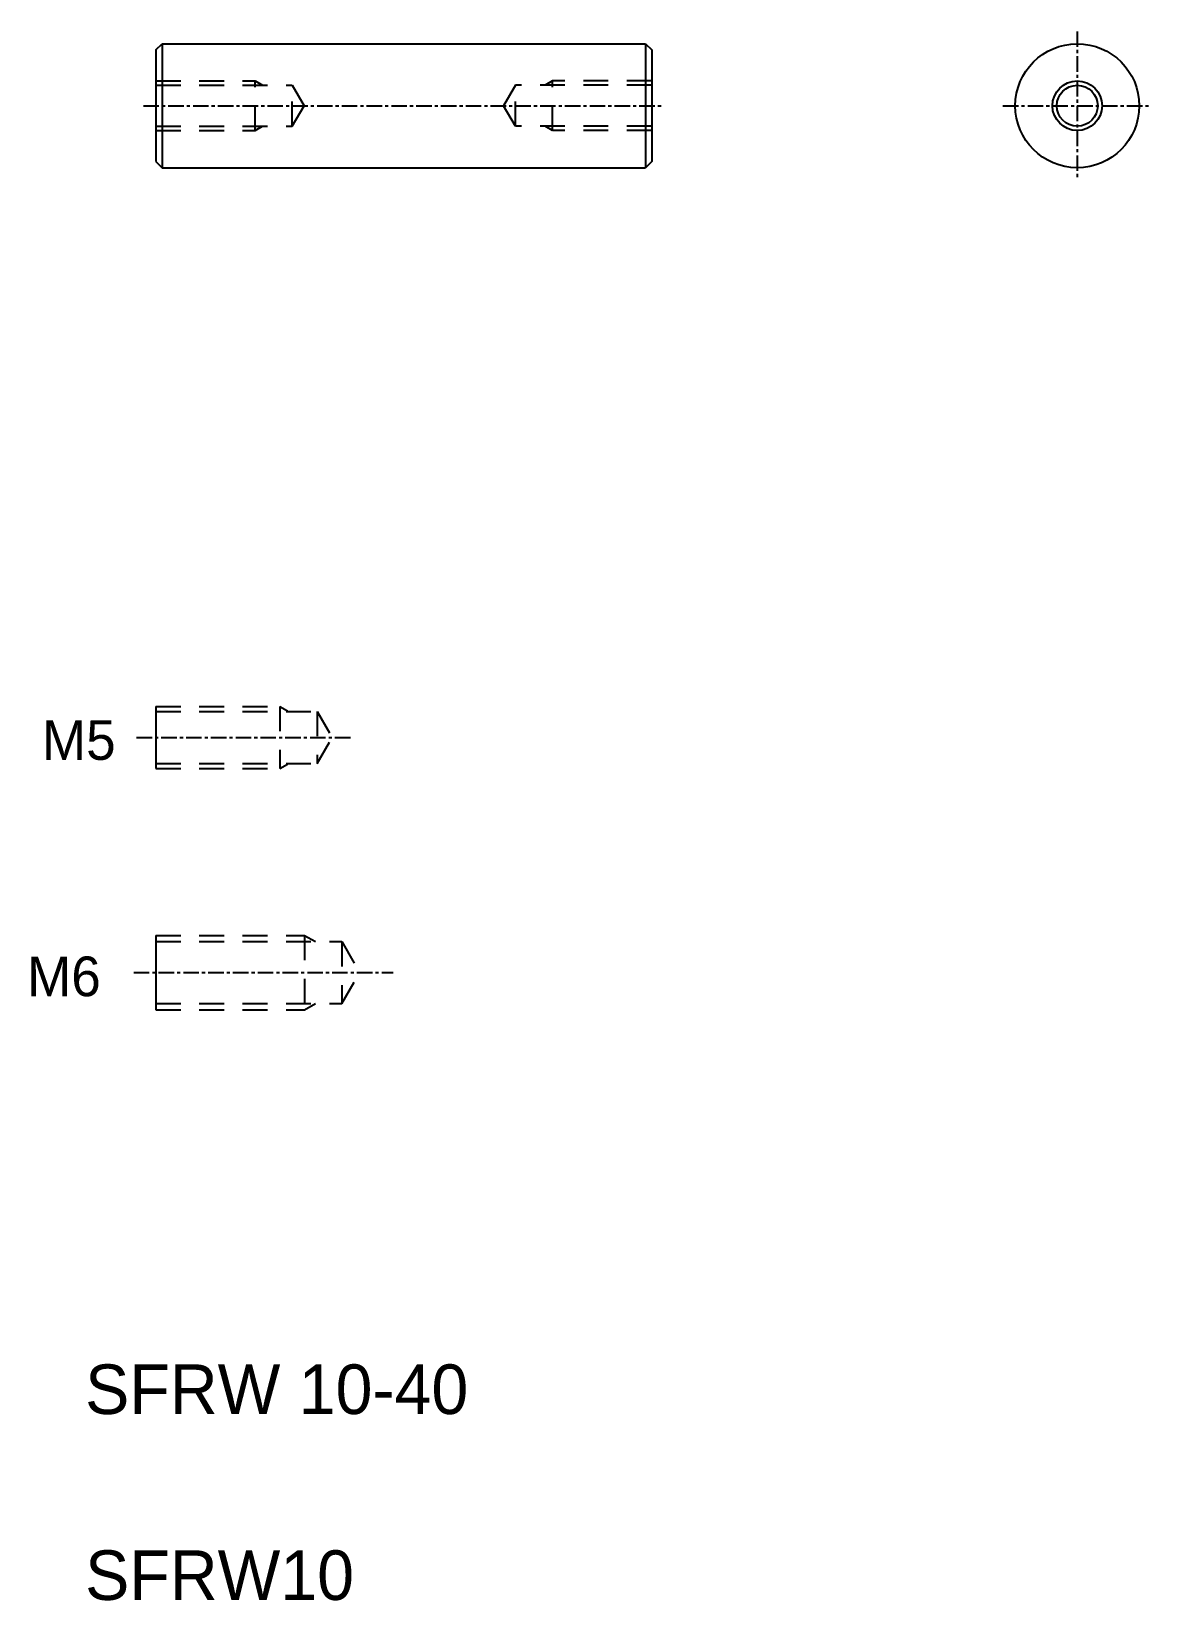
# Model space of a CAD drawing. Extents: x 83 to 174, y 70 to 196.
import ezdxf

# ---------------------------------------------------------------- set-up
doc = ezdxf.new("R2010")
doc.units = 0
doc.linetypes.add('CENTER', pattern=[2, 1.25, -0.25, 0.25, -0.25])
doc.linetypes.add('DASHED', pattern=[3.5, 2, -1.5])
doc.layers.get('0').update_dxf_attribs({"linetype": 'CONTINUOUS'})
doc.layers.add('CENTER', color=1, linetype='CENTER')

msp = doc.modelspace()

# ---------------------------------------------------------------- linework, layer by layer
at = {"color": 7, "linetype": 'CONTINUOUS'}
for p, q in [((93.4, 194.7), (93.9, 195.2)), ((93.9, 195.2), (132.9, 195.2)), ((93.9, 195.2), (93.9, 185.2)), ((132.9, 195.2), (132.9, 185.2)), ((132.9, 195.2), (133.4, 194.7)), ((93.4, 194.7), (93.4, 185.7)), ((133.4, 194.7), (133.4, 185.7)), ((93.4, 185.7), (93.9, 185.2)), ((93.9, 185.2), (132.9, 185.2)), ((133.4, 185.7), (132.9, 185.2)), ((93.4, 141.73), (93.4, 136.73)), ((93.4, 123.26), (93.4, 117.26))]:
    msp.add_line(p, q, dxfattribs=at)
at = {"color": 3, "linetype": 'DASHED'}
for p, q in [((93.4, 192.2), (101.4, 192.2)), ((93.4, 191.85), (104.4, 191.85)), ((101.4, 188.2), (101.4, 192.2)), ((101.4, 192.2), (102.01, 191.85)), ((104.4, 191.85), (105.35, 190.2)), ((104.4, 188.55), (104.4, 191.85)), ((122.4, 191.85), (121.45, 190.2)), ((133.4, 191.85), (122.4, 191.85)), ((122.4, 188.55), (122.4, 191.85)), ((125.4, 192.2), (124.8, 191.85)), ((133.4, 192.2), (125.4, 192.2)), ((125.4, 188.2), (125.4, 192.2)), ((104.4, 188.55), (105.35, 190.2)), ((122.4, 188.55), (121.45, 190.2)), ((93.4, 188.55), (104.4, 188.55)), ((93.4, 188.2), (101.4, 188.2)), ((101.4, 188.2), (102.01, 188.55)), ((133.4, 188.55), (122.4, 188.55)), ((125.4, 188.2), (124.8, 188.55)), ((133.4, 188.2), (125.4, 188.2)), ((93.4, 141.73), (103.4, 141.73)), ((93.4, 141.33), (106.4, 141.33)), ((103.4, 141.73), (103.4, 136.73)), ((103.4, 141.73), (104.01, 141.38)), ((106.4, 141.33), (107.61, 139.23)), ((106.4, 141.33), (106.4, 137.13)), ((106.4, 137.13), (107.61, 139.23)), ((93.4, 137.13), (106.4, 137.13)), ((103.4, 136.73), (104.01, 137.08)), ((93.4, 136.73), (103.4, 136.73)), ((93.4, 123.26), (105.4, 123.26)), ((105.4, 123.26), (105.4, 117.26)), ((105.4, 123.26), (106.27, 122.76)), ((93.4, 122.76), (108.4, 122.76)), ((108.4, 122.76), (108.4, 117.76)), ((108.4, 122.76), (109.84, 120.26)), ((108.4, 117.76), (109.84, 120.26)), ((93.4, 117.76), (108.4, 117.76)), ((105.4, 117.26), (106.27, 117.76)), ((93.4, 117.26), (105.4, 117.26))]:
    msp.add_line(p, q, dxfattribs=at)
for p, q in [((103.65, 185.2), (103.65, 185.2)), ((113.4, 185.2), (113.4, 185.2))]:
    msp.add_line(p, q)
at = {"color": 7, "linetype": 'CONTINUOUS'}
for radius in [5, 1.65]:
    msp.add_circle((167.73, 190.2), radius, dxfattribs=at)
at = {"color": 3, "linetype": 'CONTINUOUS'}
msp.add_circle((167.73, 190.2), 2, dxfattribs=at)
at = {"layer": 'CENTER', "color": 1, "linetype": 'CENTER'}
for p, q in [((167.73, 196.2), (167.73, 184.2)), ((92.4, 190.2), (134.4, 190.2)), ((161.73, 190.2), (173.73, 190.2)), ((91.84, 139.23), (109.1, 139.23)), ((91.62, 120.26), (112.55, 120.26))]:
    msp.add_line(p, q, dxfattribs=at)

# ---------------------------------------------------------------- texts
for s, height, p in [('M5', 3.2, (84.21, 137.43)), ('M6', 3.2, (83.01, 118.36)), ('SFRW 10-40', 4, (87.69, 84.65)), ('SFRW10', 4, (87.69, 69.65))]:
    msp.add_text(s, height=height).set_placement(p)

doc.saveas('drawing.dxf')
